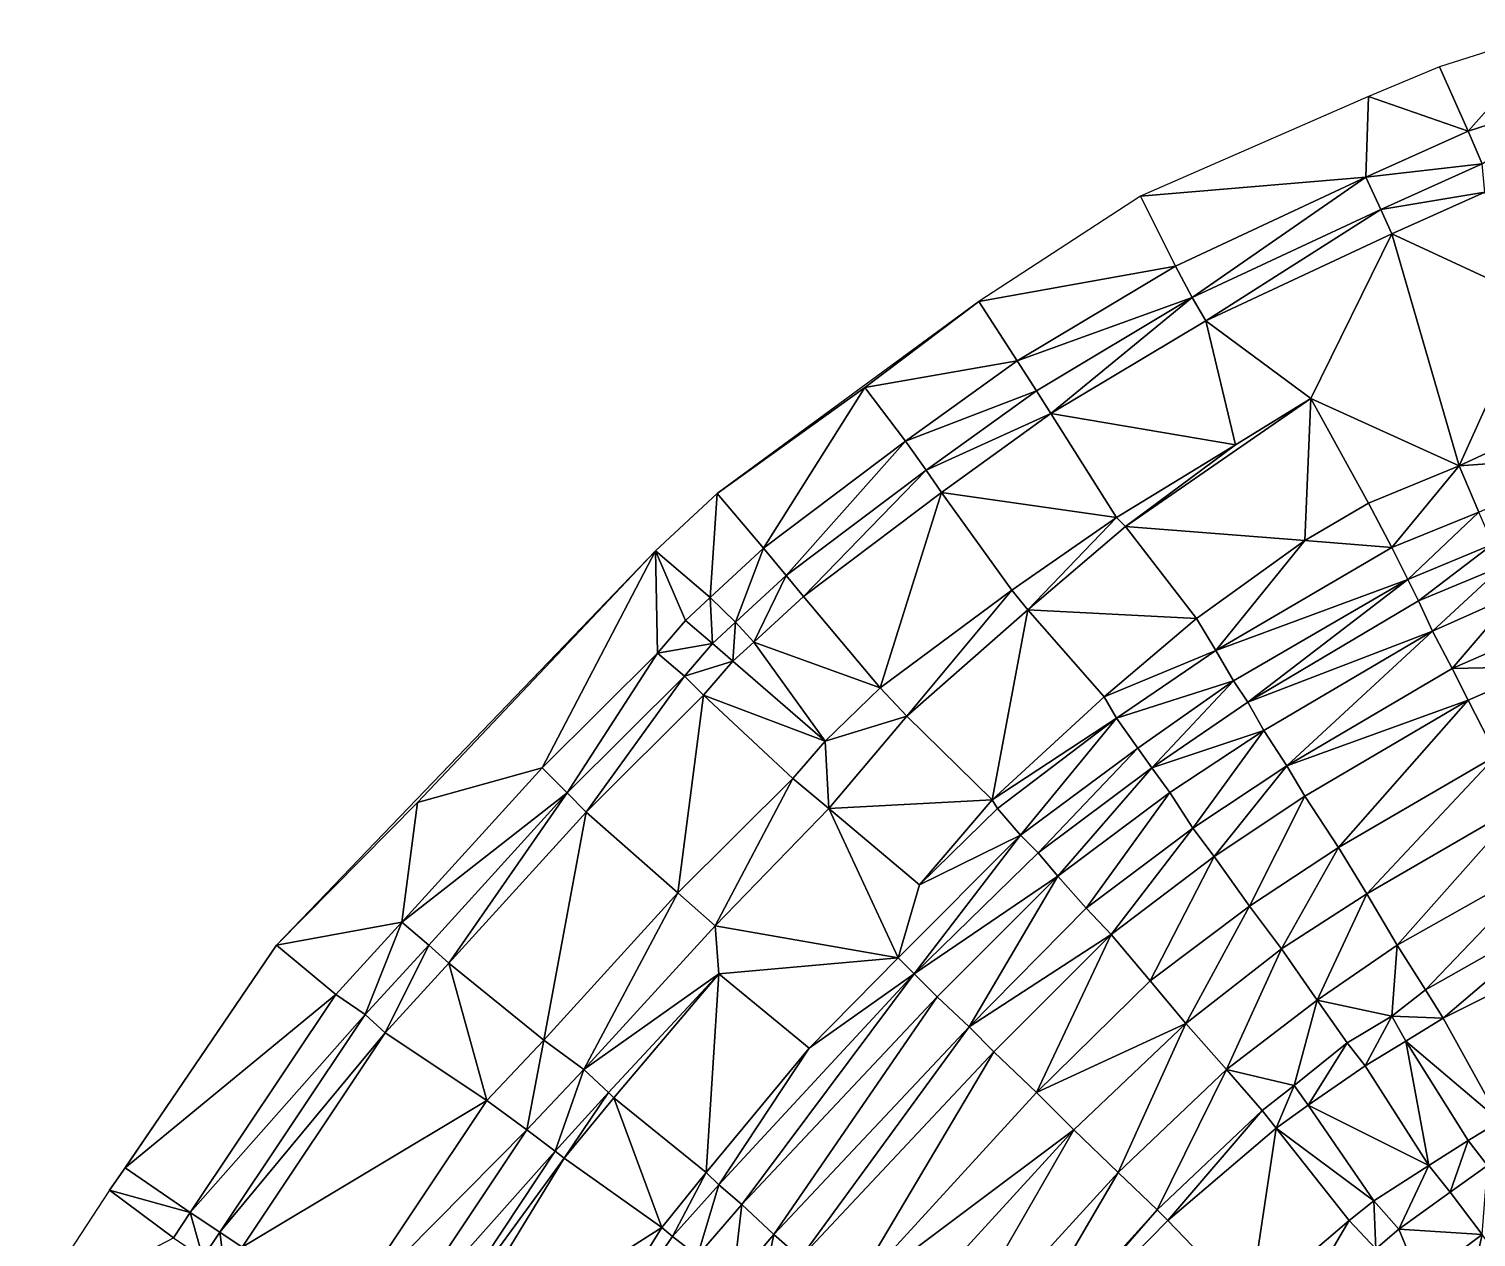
# Model space of a CAD drawing. Header units: millimetres. Extents: x 279405 to 280904, y 534349 to 535918.
# Drawn here: x 279504.3 to 279911.7, y 535535.8 to 535876.1 of the extents above; entities that cross this region are included whole.
import ezdxf

# ---------------------------------------------------------------- set-up
doc = ezdxf.new("R2010")
doc.units = ezdxf.units.MM
doc.layers.add('Карьер_конец_отработки', color=1, linetype='Continuous')

msp = doc.modelspace()

# ---------------------------------------------------------------- linework, layer by layer
at = {"layer": 'Карьер_конец_отработки', "color": 21, "true_color": 0xff914f}
for points in [[(279909.493092, 535847.304447, 88), (279935.120839, 535876.10004, 107.56), (279901.488606, 535865.414859, 107.8), (279909.493092, 535847.304447, 88)], [(279941.501454, 535857.594547, 88), (279935.120839, 535876.10004, 107.56), (279909.493092, 535847.304447, 88), (279941.501454, 535857.594547, 88)], [(279909.493092, 535847.304447, 88), (279901.488606, 535865.414859, 107.8), (279881.423116, 535857.060245, 108.42), (279909.493092, 535847.304447, 88)], [(279913.434468, 535838.113895, 88), (279941.501454, 535857.594547, 88), (279909.493092, 535847.304447, 88), (279913.434468, 535838.113895, 88)], [(279880.723317, 535834.350773, 88), (279881.423116, 535857.060245, 108.42), (279817.272786, 535828.959537, 109.99), (279880.723317, 535834.350773, 88)], [(279909.493092, 535847.304447, 88), (279881.423116, 535857.060245, 108.42), (279880.723317, 535834.350773, 88), (279909.493092, 535847.304447, 88)], [(279913.434468, 535838.113895, 88), (279909.493092, 535847.304447, 88), (279880.723317, 535834.350773, 88), (279913.434468, 535838.113895, 88)], [(279884.923207, 535825.275455, 88), (279913.434468, 535838.113895, 88), (279880.723317, 535834.350773, 88), (279884.923207, 535825.275455, 88)], [(279914.264852, 535830.077884, 77.999998), (279913.434468, 535838.113895, 88), (279884.923207, 535825.275455, 88), (279914.264852, 535830.077884, 77.999998)], [(279827.133077, 535809.304142, 88), (279880.723317, 535834.350773, 88), (279817.272786, 535828.959537, 109.99), (279827.133077, 535809.304142, 88)], [(279831.833699, 535800.477848, 88), (279880.723317, 535834.350773, 88), (279827.133077, 535809.304142, 88), (279831.833699, 535800.477848, 88)], [(279884.923207, 535825.275455, 88), (279880.723317, 535834.350773, 88), (279831.833699, 535800.477848, 88), (279884.923207, 535825.275455, 88)], [(279827.133077, 535809.304142, 88), (279817.272786, 535828.959537, 109.99), (279771.75298, 535799.333317, 107.93), (279827.133077, 535809.304142, 88)], [(279888.04366, 535818.345585, 77.999998), (279914.264852, 535830.077884, 77.999998), (279884.923207, 535825.275455, 88), (279888.04366, 535818.345585, 77.999998)], [(279928.143239, 535799.774845, 77.999998), (279914.264852, 535830.077884, 77.999998), (279888.04366, 535818.345585, 77.999998), (279928.143239, 535799.774845, 77.999998)], [(279835.663106, 535793.913089, 77.999998), (279884.923207, 535825.275455, 88), (279831.833699, 535800.477848, 88), (279835.663106, 535793.913089, 77.999998)], [(279888.04366, 535818.345585, 77.999998), (279884.923207, 535825.275455, 88), (279835.663106, 535793.913089, 77.999998), (279888.04366, 535818.345585, 77.999998)], [(279865.263143, 535772.011783, 77.999998), (279888.04366, 535818.345585, 77.999998), (279835.663106, 535793.913089, 77.999998), (279865.263143, 535772.011783, 77.999998)], [(279906.999989, 535753.000004, 77.999998), (279888.04366, 535818.345585, 77.999998), (279865.263143, 535772.011783, 77.999998), (279906.999989, 535753.000004, 77.999998)], [(279906.999989, 535753.000004, 77.999998), (279928.143239, 535799.774845, 77.999998), (279888.04366, 535818.345585, 77.999998), (279906.999989, 535753.000004, 77.999998)], [(279782.560597, 535782.588199, 88), (279827.133077, 535809.304142, 88), (279771.75298, 535799.333317, 107.93), (279782.560597, 535782.588199, 88)], [(279831.833699, 535800.477848, 88), (279827.133077, 535809.304142, 88), (279782.560597, 535782.588199, 88), (279831.833699, 535800.477848, 88)], [(279787.948232, 535774.163639, 88), (279831.833699, 535800.477848, 88), (279782.560597, 535782.588199, 88), (279787.948232, 535774.163639, 88)], [(279792.042836, 535767.760929, 77.999998), (279831.833699, 535800.477848, 88), (279787.948232, 535774.163639, 88), (279792.042836, 535767.760929, 77.999998)], [(279835.663106, 535793.913089, 77.999998), (279831.833699, 535800.477848, 88), (279792.042836, 535767.760929, 77.999998), (279835.663106, 535793.913089, 77.999998)], [(279739.669484, 535775.070133, 106.96), (279771.75298, 535799.333317, 107.93), (279698.050099, 535745.264591, 108.24), (279739.669484, 535775.070133, 106.96)], [(279782.560597, 535782.588199, 88), (279771.75298, 535799.333317, 107.93), (279739.669484, 535775.070133, 106.96), (279782.560597, 535782.588199, 88)], [(279942.499989, 535769.500004, 77.999998), (279928.143239, 535799.774845, 77.999998), (279906.999989, 535753.000004, 77.999998), (279942.499989, 535769.500004, 77.999998)], [(279843.999989, 535759.000004, 77.999998), (279835.663106, 535793.913089, 77.999998), (279792.042836, 535767.760929, 77.999998), (279843.999989, 535759.000004, 77.999998)], [(279843.999989, 535759.000004, 77.999998), (279865.263143, 535772.011783, 77.999998), (279835.663106, 535793.913089, 77.999998), (279843.999989, 535759.000004, 77.999998)], [(279751.141225, 535759.966617, 88), (279782.560597, 535782.588199, 88), (279739.669484, 535775.070133, 106.96), (279751.141225, 535759.966617, 88)], [(279787.948232, 535774.163639, 88), (279782.560597, 535782.588199, 88), (279751.141225, 535759.966617, 88), (279787.948232, 535774.163639, 88)], [(279711.158711, 535729.843143, 88), (279739.669484, 535775.070133, 106.96), (279698.050099, 535745.264591, 108.24), (279711.158711, 535729.843143, 88)], [(279751.141225, 535759.966617, 88), (279739.669484, 535775.070133, 106.96), (279711.158711, 535729.843143, 88), (279751.141225, 535759.966617, 88)], [(279756.889119, 535751.783634, 88), (279787.948232, 535774.163639, 88), (279751.141225, 535759.966617, 88), (279756.889119, 535751.783634, 88)], [(279792.042836, 535767.760929, 77.999998), (279787.948232, 535774.163639, 88), (279756.889119, 535751.783634, 88), (279792.042836, 535767.760929, 77.999998)], [(279863.499989, 535732.000004, 75.999998), (279865.263143, 535772.011783, 77.999998), (279812.999989, 535736.000004, 72.879999), (279863.499989, 535732.000004, 75.999998)], [(279865.263143, 535772.011783, 77.999998), (279843.999989, 535759.000004, 77.999998), (279812.999989, 535736.000004, 72.879999), (279865.263143, 535772.011783, 77.999998)], [(279881.499989, 535742.500004, 77.999998), (279865.263143, 535772.011783, 77.999998), (279863.499989, 535732.000004, 75.999998), (279881.499989, 535742.500004, 77.999998)], [(279881.499989, 535742.500004, 77.999998), (279906.999989, 535753.000004, 77.999998), (279865.263143, 535772.011783, 77.999998), (279881.499989, 535742.500004, 77.999998)], [(279761.257527, 535745.564518, 77.999998), (279792.042836, 535767.760929, 77.999998), (279756.889119, 535751.783634, 88), (279761.257527, 535745.564518, 77.999998)], [(279810.499989, 535738.500004, 77.999998), (279792.042836, 535767.760929, 77.999998), (279761.257527, 535745.564518, 77.999998), (279810.499989, 535738.500004, 77.999998)], [(279810.499989, 535738.500004, 77.999998), (279843.999989, 535759.000004, 77.999998), (279792.042836, 535767.760929, 77.999998), (279810.499989, 535738.500004, 77.999998)], [(279947.999989, 535756.000004, 63.999998), (279942.499989, 535769.500004, 77.999998), (279906.999989, 535753.000004, 77.999998), (279947.999989, 535756.000004, 63.999998)], [(279717.532704, 535722.137821, 88), (279751.141225, 535759.966617, 88), (279711.158711, 535729.843143, 88), (279717.532704, 535722.137821, 88)], [(279756.889119, 535751.783634, 88), (279751.141225, 535759.966617, 88), (279717.532704, 535722.137821, 88), (279756.889119, 535751.783634, 88)], [(279812.999989, 535736.000004, 72.879999), (279843.999989, 535759.000004, 77.999998), (279810.499989, 535738.500004, 77.999998), (279812.999989, 535736.000004, 72.879999)], [(279912.499989, 535740.000004, 63.999998), (279947.999989, 535756.000004, 63.999998), (279906.999989, 535753.000004, 77.999998), (279912.499989, 535740.000004, 63.999998)], [(279722.376943, 535716.281742, 77.999998), (279756.889119, 535751.783634, 88), (279717.532704, 535722.137821, 88), (279722.376943, 535716.281742, 77.999998)], [(279761.257527, 535745.564518, 77.999998), (279756.889119, 535751.783634, 88), (279722.376943, 535716.281742, 77.999998), (279761.257527, 535745.564518, 77.999998)], [(279887.999989, 535730.000004, 63.999998), (279906.999989, 535753.000004, 77.999998), (279881.499989, 535742.500004, 77.999998), (279887.999989, 535730.000004, 63.999998)], [(279912.499989, 535740.000004, 63.999998), (279906.999989, 535753.000004, 77.999998), (279887.999989, 535730.000004, 63.999998), (279912.499989, 535740.000004, 63.999998)], [(279696.054555, 535715.945438, 88), (279698.050099, 535745.264591, 108.24), (279680.664967, 535729.093326, 108.17), (279696.054555, 535715.945438, 88)], [(279711.158711, 535729.843143, 88), (279698.050099, 535745.264591, 108.24), (279696.054555, 535715.945438, 88), (279711.158711, 535729.843143, 88)], [(279743.999989, 535690.500004, 77.999998), (279761.257527, 535745.564518, 77.999998), (279722.376943, 535716.281742, 77.999998), (279743.999989, 535690.500004, 77.999998)], [(279780.999989, 535718.000004, 77.999998), (279761.257527, 535745.564518, 77.999998), (279743.999989, 535690.500004, 77.999998), (279780.999989, 535718.000004, 77.999998)], [(279780.999989, 535718.000004, 77.999998), (279810.499989, 535738.500004, 77.999998), (279761.257527, 535745.564518, 77.999998), (279780.999989, 535718.000004, 77.999998)], [(279887.999989, 535730.000004, 63.999998), (279881.499989, 535742.500004, 77.999998), (279863.499989, 535732.000004, 75.999998), (279887.999989, 535730.000004, 63.999998)], [(279892.499989, 535721.000004, 63.999998), (279912.499989, 535740.000004, 63.999998), (279887.999989, 535730.000004, 63.999998), (279892.499989, 535721.000004, 63.999998)], [(279916.499989, 535731.000004, 63.999998), (279912.499989, 535740.000004, 63.999998), (279892.499989, 535721.000004, 63.999998), (279916.499989, 535731.000004, 63.999998)], [(279785.499989, 535712.500004, 70.089998), (279810.499989, 535738.500004, 77.999998), (279780.999989, 535718.000004, 77.999998), (279785.499989, 535712.500004, 70.089998)], [(279812.999989, 535736.000004, 72.879999), (279810.499989, 535738.500004, 77.999998), (279785.499989, 535712.500004, 70.089998), (279812.999989, 535736.000004, 72.879999)], [(279832.999989, 535710.000004, 72.879999), (279812.999989, 535736.000004, 72.879999), (279785.499989, 535712.500004, 70.089998), (279832.999989, 535710.000004, 72.879999)], [(279832.999989, 535710.000004, 72.879999), (279863.499989, 535732.000004, 75.999998), (279812.999989, 535736.000004, 72.879999), (279832.999989, 535710.000004, 72.879999)], [(279838.499989, 535701.000004, 63.999998), (279863.499989, 535732.000004, 75.999998), (279832.999989, 535710.000004, 72.879999), (279838.499989, 535701.000004, 63.999998)], [(279887.999989, 535730.000004, 63.999998), (279863.499989, 535732.000004, 75.999998), (279838.499989, 535701.000004, 63.999998), (279887.999989, 535730.000004, 63.999998)], [(279895.499989, 535715.000004, 51.999998), (279916.499989, 535731.000004, 63.999998), (279892.499989, 535721.000004, 63.999998), (279895.499989, 535715.000004, 51.999998)], [(279919.499989, 535725.000004, 51.999998), (279916.499989, 535731.000004, 63.999998), (279895.499989, 535715.000004, 51.999998), (279919.499989, 535725.000004, 51.999998)], [(279613.72173, 535658.250431, 107.42), (279680.664967, 535729.093326, 108.17), (279573.987431, 535617.990482, 109.77), (279613.72173, 535658.250431, 107.42)], [(279648.785283, 535667.99036, 88), (279680.664967, 535729.093326, 108.17), (279613.72173, 535658.250431, 107.42), (279648.785283, 535667.99036, 88)], [(279681.261464, 535700.321109, 88), (279680.664967, 535729.093326, 108.17), (279648.785283, 535667.99036, 88), (279681.261464, 535700.321109, 88)], [(279681.261464, 535700.321109, 88), (279689.167012, 535709.509708, 88), (279680.664967, 535729.093326, 108.17), (279681.261464, 535700.321109, 88)], [(279689.167012, 535709.509708, 88), (279696.054555, 535715.945438, 88), (279680.664967, 535729.093326, 108.17), (279689.167012, 535709.509708, 88)], [(279703.244679, 535708.995426, 88), (279711.158711, 535729.843143, 88), (279696.054555, 535715.945438, 88), (279703.244679, 535708.995426, 88)], [(279717.532704, 535722.137821, 88), (279711.158711, 535729.843143, 88), (279703.244679, 535708.995426, 88), (279717.532704, 535722.137821, 88)], [(279892.499989, 535721.000004, 63.999998), (279887.999989, 535730.000004, 63.999998), (279838.499989, 535701.000004, 63.999998), (279892.499989, 535721.000004, 63.999998)], [(279899.499989, 535706.500004, 51.999998), (279919.499989, 535725.000004, 51.999998), (279895.499989, 535715.000004, 51.999998), (279899.499989, 535706.500004, 51.999998)], [(279922.999989, 535717.000004, 51.999998), (279919.499989, 535725.000004, 51.999998), (279899.499989, 535706.500004, 51.999998), (279922.999989, 535717.000004, 51.999998)], [(279708.389729, 535703.401859, 77.999998), (279717.532704, 535722.137821, 88), (279703.244679, 535708.995426, 88), (279708.389729, 535703.401859, 77.999998)], [(279722.376943, 535716.281742, 77.999998), (279717.532704, 535722.137821, 88), (279708.389729, 535703.401859, 77.999998), (279722.376943, 535716.281742, 77.999998)], [(279843.499989, 535692.500004, 63.999998), (279892.499989, 535721.000004, 63.999998), (279838.499989, 535701.000004, 63.999998), (279843.499989, 535692.500004, 63.999998)], [(279847.499989, 535686.500004, 51.999998), (279892.499989, 535721.000004, 63.999998), (279843.499989, 535692.500004, 63.999998), (279847.499989, 535686.500004, 51.999998)], [(279895.499989, 535715.000004, 51.999998), (279892.499989, 535721.000004, 63.999998), (279847.499989, 535686.500004, 51.999998), (279895.499989, 535715.000004, 51.999998)], [(279696.729146, 535702.970218, 88), (279696.054555, 535715.945438, 88), (279689.167012, 535709.509708, 88), (279696.729146, 535702.970218, 88)], [(279696.729146, 535702.970218, 88), (279703.244679, 535708.995426, 88), (279696.054555, 535715.945438, 88), (279696.729146, 535702.970218, 88)], [(279743.999989, 535690.500004, 77.999998), (279722.376943, 535716.281742, 77.999998), (279708.389729, 535703.401859, 77.999998), (279743.999989, 535690.500004, 77.999998)], [(279751.499989, 535682.500004, 66.589998), (279780.999989, 535718.000004, 77.999998), (279743.999989, 535690.500004, 77.999998), (279751.499989, 535682.500004, 66.589998)], [(279785.499989, 535712.500004, 70.089998), (279780.999989, 535718.000004, 77.999998), (279751.499989, 535682.500004, 66.589998), (279785.499989, 535712.500004, 70.089998)], [(279899.499989, 535706.500004, 51.999998), (279895.499989, 535715.000004, 51.999998), (279847.499989, 535686.500004, 51.999998), (279899.499989, 535706.500004, 51.999998)], [(279904.999989, 535696.000004, 39.999998), (279922.999989, 535717.000004, 51.999998), (279899.499989, 535706.500004, 51.999998), (279904.999989, 535696.000004, 39.999998)], [(279927.999989, 535706.000004, 39.999998), (279922.999989, 535717.000004, 51.999998), (279904.999989, 535696.000004, 39.999998), (279927.999989, 535706.000004, 39.999998)], [(279775.499989, 535659.000004, 66.589998), (279785.499989, 535712.500004, 70.089998), (279751.499989, 535682.500004, 66.589998), (279775.499989, 535659.000004, 66.589998)], [(279806.999989, 535688.000004, 70.089998), (279785.499989, 535712.500004, 70.089998), (279775.499989, 535659.000004, 66.589998), (279806.999989, 535688.000004, 70.089998)], [(279806.999989, 535688.000004, 70.089998), (279832.999989, 535710.000004, 72.879999), (279785.499989, 535712.500004, 70.089998), (279806.999989, 535688.000004, 70.089998)], [(279696.729146, 535702.970218, 88), (279689.167012, 535709.509708, 88), (279681.261464, 535700.321109, 88), (279696.729146, 535702.970218, 88)], [(279702.479512, 535698.00098, 77.999998), (279703.244679, 535708.995426, 88), (279696.729146, 535702.970218, 88), (279702.479512, 535698.00098, 77.999998)], [(279708.389729, 535703.401859, 77.999998), (279703.244679, 535708.995426, 88), (279702.479512, 535698.00098, 77.999998), (279708.389729, 535703.401859, 77.999998)], [(279838.499989, 535701.000004, 63.999998), (279832.999989, 535710.000004, 72.879999), (279806.999989, 535688.000004, 70.089998), (279838.499989, 535701.000004, 63.999998)], [(279688.843282, 535693.800663, 88), (279696.729146, 535702.970218, 88), (279681.261464, 535700.321109, 88), (279688.843282, 535693.800663, 88)], [(279702.479512, 535698.00098, 77.999998), (279696.729146, 535702.970218, 88), (279688.843282, 535693.800663, 88), (279702.479512, 535698.00098, 77.999998)], [(279728.499989, 535675.500004, 77.999998), (279708.389729, 535703.401859, 77.999998), (279702.479512, 535698.00098, 77.999998), (279728.499989, 535675.500004, 77.999998)], [(279728.499989, 535675.500004, 77.999998), (279743.999989, 535690.500004, 77.999998), (279708.389729, 535703.401859, 77.999998), (279728.499989, 535675.500004, 77.999998)], [(279851.999989, 535678.500004, 51.999998), (279899.499989, 535706.500004, 51.999998), (279847.499989, 535686.500004, 51.999998), (279851.999989, 535678.500004, 51.999998)], [(279858.499989, 535668.500004, 39.999998), (279899.499989, 535706.500004, 51.999998), (279851.999989, 535678.500004, 51.999998), (279858.499989, 535668.500004, 39.999998)], [(279904.999989, 535696.000004, 39.999998), (279899.499989, 535706.500004, 51.999998), (279858.499989, 535668.500004, 39.999998), (279904.999989, 535696.000004, 39.999998)], [(279931.499989, 535696.500004, 39.999998), (279927.999989, 535706.000004, 39.999998), (279904.999989, 535696.000004, 39.999998), (279931.499989, 535696.500004, 39.999998)], [(279655.845006, 535660.908024, 88), (279681.261464, 535700.321109, 88), (279648.785283, 535667.99036, 88), (279655.845006, 535660.908024, 88)], [(279688.843282, 535693.800663, 88), (279681.261464, 535700.321109, 88), (279655.845006, 535660.908024, 88), (279688.843282, 535693.800663, 88)], [(279810.499989, 535682.000004, 63.999998), (279838.499989, 535701.000004, 63.999998), (279806.999989, 535688.000004, 70.089998), (279810.499989, 535682.000004, 63.999998)], [(279843.499989, 535692.500004, 63.999998), (279838.499989, 535701.000004, 63.999998), (279810.499989, 535682.000004, 63.999998), (279843.499989, 535692.500004, 63.999998)], [(279694.212026, 535688.421451, 77.999998), (279702.479512, 535698.00098, 77.999998), (279688.843282, 535693.800663, 88), (279694.212026, 535688.421451, 77.999998)], [(279728.499989, 535675.500004, 77.999998), (279702.479512, 535698.00098, 77.999998), (279694.212026, 535688.421451, 77.999998), (279728.499989, 535675.500004, 77.999998)], [(279909.499989, 535687.000004, 39.999998), (279904.999989, 535696.000004, 39.999998), (279858.499989, 535668.500004, 39.999998), (279909.499989, 535687.000004, 39.999998)], [(279909.499989, 535687.000004, 39.999998), (279931.499989, 535696.500004, 39.999998), (279904.999989, 535696.000004, 39.999998), (279909.499989, 535687.000004, 39.999998)], [(279917.499989, 535671.500004, 9.999998), (279931.499989, 535696.500004, 39.999998), (279909.499989, 535687.000004, 39.999998), (279917.499989, 535671.500004, 9.999998)], [(279661.210408, 535655.525394, 77.999998), (279688.843282, 535693.800663, 88), (279655.845006, 535660.908024, 88), (279661.210408, 535655.525394, 77.999998)], [(279694.212026, 535688.421451, 77.999998), (279688.843282, 535693.800663, 88), (279661.210408, 535655.525394, 77.999998), (279694.212026, 535688.421451, 77.999998)], [(279751.499989, 535682.500004, 66.589998), (279743.999989, 535690.500004, 77.999998), (279728.499989, 535675.500004, 77.999998), (279751.499989, 535682.500004, 66.589998)], [(279816.499989, 535673.500004, 63.999998), (279843.499989, 535692.500004, 63.999998), (279810.499989, 535682.000004, 63.999998), (279816.499989, 535673.500004, 63.999998)], [(279820.499989, 535668.000004, 51.999998), (279843.499989, 535692.500004, 63.999998), (279816.499989, 535673.500004, 63.999998), (279820.499989, 535668.000004, 51.999998)], [(279847.499989, 535686.500004, 51.999998), (279843.499989, 535692.500004, 63.999998), (279820.499989, 535668.000004, 51.999998), (279847.499989, 535686.500004, 51.999998)], [(279686.999959, 535632.760074, 77.999998), (279694.212026, 535688.421451, 77.999998), (279661.210408, 535655.525394, 77.999998), (279686.999959, 535632.760074, 77.999998)], [(279719.420033, 535664.998783, 77.999998), (279694.212026, 535688.421451, 77.999998), (279686.999959, 535632.760074, 77.999998), (279719.420033, 535664.998783, 77.999998)], [(279719.420033, 535664.998783, 77.999998), (279728.499989, 535675.500004, 77.999998), (279694.212026, 535688.421451, 77.999998), (279719.420033, 535664.998783, 77.999998)], [(279810.499989, 535682.000004, 63.999998), (279806.999989, 535688.000004, 70.089998), (279775.499989, 535659.000004, 66.589998), (279810.499989, 535682.000004, 63.999998)], [(279851.999989, 535678.500004, 51.999998), (279847.499989, 535686.500004, 51.999998), (279820.499989, 535668.000004, 51.999998), (279851.999989, 535678.500004, 51.999998)], [(279863.499989, 535660.000004, 39.999998), (279909.499989, 535687.000004, 39.999998), (279858.499989, 535668.500004, 39.999998), (279863.499989, 535660.000004, 39.999998)], [(279872.999989, 535645.500004, 9.999998), (279909.499989, 535687.000004, 39.999998), (279863.499989, 535660.000004, 39.999998), (279872.999989, 535645.500004, 9.999998)], [(279917.499989, 535671.500004, 9.999998), (279909.499989, 535687.000004, 39.999998), (279872.999989, 535645.500004, 9.999998), (279917.499989, 535671.500004, 9.999998)], [(279729.499989, 535656.500004, 63.999998), (279751.499989, 535682.500004, 66.589998), (279728.499989, 535675.500004, 77.999998), (279729.499989, 535656.500004, 63.999998)], [(279775.499989, 535659.000004, 66.589998), (279751.499989, 535682.500004, 66.589998), (279729.499989, 535656.500004, 63.999998), (279775.499989, 535659.000004, 66.589998)], [(279776.999989, 535656.500004, 63.999998), (279810.499989, 535682.000004, 63.999998), (279775.499989, 535659.000004, 66.589998), (279776.999989, 535656.500004, 63.999998)], [(279783.499989, 535649.000004, 63.999998), (279810.499989, 535682.000004, 63.999998), (279776.999989, 535656.500004, 63.999998), (279783.499989, 535649.000004, 63.999998)], [(279816.499989, 535673.500004, 63.999998), (279810.499989, 535682.000004, 63.999998), (279783.499989, 535649.000004, 63.999998), (279816.499989, 535673.500004, 63.999998)], [(279825.499989, 535661.000004, 51.999998), (279851.999989, 535678.500004, 51.999998), (279820.499989, 535668.000004, 51.999998), (279825.499989, 535661.000004, 51.999998)], [(279831.999989, 535651.000004, 39.999998), (279851.999989, 535678.500004, 51.999998), (279825.499989, 535661.000004, 51.999998), (279831.999989, 535651.000004, 39.999998)], [(279858.499989, 535668.500004, 39.999998), (279851.999989, 535678.500004, 51.999998), (279831.999989, 535651.000004, 39.999998), (279858.499989, 535668.500004, 39.999998)], [(279729.499989, 535656.500004, 63.999998), (279728.499989, 535675.500004, 77.999998), (279719.420033, 535664.998783, 77.999998), (279729.499989, 535656.500004, 63.999998)], [(279788.499989, 535644.000004, 51.999998), (279816.499989, 535673.500004, 63.999998), (279783.499989, 535649.000004, 63.999998), (279788.499989, 535644.000004, 51.999998)], [(279820.499989, 535668.000004, 51.999998), (279816.499989, 535673.500004, 63.999998), (279788.499989, 535644.000004, 51.999998), (279820.499989, 535668.000004, 51.999998)], [(279880.999989, 535632.500004, 9.999998), (279917.499989, 535671.500004, 9.999998), (279872.999989, 535645.500004, 9.999998), (279880.999989, 535632.500004, 9.999998)], [(279924.999989, 535658.000004, 9.999998), (279917.499989, 535671.500004, 9.999998), (279880.999989, 535632.500004, 9.999998), (279924.999989, 535658.000004, 9.999998)], [(279655.845006, 535660.908024, 88), (279648.785283, 535667.99036, 88), (279609.235478, 535624.522007, 88), (279655.845006, 535660.908024, 88)], [(279648.785283, 535667.99036, 88), (279613.72173, 535658.250431, 107.42), (279609.235478, 535624.522007, 88), (279648.785283, 535667.99036, 88)], [(279793.999989, 535637.500004, 51.999998), (279820.499989, 535668.000004, 51.999998), (279788.499989, 535644.000004, 51.999998), (279793.999989, 535637.500004, 51.999998)], [(279825.499989, 535661.000004, 51.999998), (279820.499989, 535668.000004, 51.999998), (279793.999989, 535637.500004, 51.999998), (279825.499989, 535661.000004, 51.999998)], [(279837.999989, 535643.000004, 39.999998), (279858.499989, 535668.500004, 39.999998), (279831.999989, 535651.000004, 39.999998), (279837.999989, 535643.000004, 39.999998)], [(279863.499989, 535660.000004, 39.999998), (279858.499989, 535668.500004, 39.999998), (279837.999989, 535643.000004, 39.999998), (279863.499989, 535660.000004, 39.999998)], [(279697.499989, 535623.500004, 63.999998), (279719.420033, 535664.998783, 77.999998), (279686.999959, 535632.760074, 77.999998), (279697.499989, 535623.500004, 63.999998)], [(279729.499989, 535656.500004, 63.999998), (279719.420033, 535664.998783, 77.999998), (279697.499989, 535623.500004, 63.999998), (279729.499989, 535656.500004, 63.999998)], [(279609.235478, 535624.522007, 88), (279613.72173, 535658.250431, 107.42), (279573.987431, 535617.990482, 109.77), (279609.235478, 535624.522007, 88)], [(279616.856923, 535618.047947, 88), (279655.845006, 535660.908024, 88), (279609.235478, 535624.522007, 88), (279616.856923, 535618.047947, 88)], [(279622.47968, 535612.934757, 77.999998), (279655.845006, 535660.908024, 88), (279616.856923, 535618.047947, 88), (279622.47968, 535612.934757, 77.999998)], [(279661.210408, 535655.525394, 77.999998), (279655.845006, 535660.908024, 88), (279622.47968, 535612.934757, 77.999998), (279661.210408, 535655.525394, 77.999998)], [(279754.999989, 535635.000004, 63.999998), (279775.499989, 535659.000004, 66.589998), (279729.499989, 535656.500004, 63.999998), (279754.999989, 535635.000004, 63.999998)], [(279776.999989, 535656.500004, 63.999998), (279775.499989, 535659.000004, 66.589998), (279754.999989, 535635.000004, 63.999998), (279776.999989, 535656.500004, 63.999998)], [(279801.999989, 535628.500004, 39.999998), (279825.499989, 535661.000004, 51.999998), (279793.999989, 535637.500004, 51.999998), (279801.999989, 535628.500004, 39.999998)], [(279831.999989, 535651.000004, 39.999998), (279825.499989, 535661.000004, 51.999998), (279801.999989, 535628.500004, 39.999998), (279831.999989, 535651.000004, 39.999998)], [(279847.999989, 535629.000004, 9.999998), (279863.499989, 535660.000004, 39.999998), (279837.999989, 535643.000004, 39.999998), (279847.999989, 535629.000004, 9.999998)], [(279872.999989, 535645.500004, 9.999998), (279863.499989, 535660.000004, 39.999998), (279847.999989, 535629.000004, 9.999998), (279872.999989, 535645.500004, 9.999998)], [(279889.499989, 535618.000004, -20.000002), (279924.999989, 535658.000004, 9.999998), (279880.999989, 535632.500004, 9.999998), (279889.499989, 535618.000004, -20.000002)], [(279932.999989, 535642.500004, -20.000002), (279924.999989, 535658.000004, 9.999998), (279889.499989, 535618.000004, -20.000002), (279932.999989, 535642.500004, -20.000002)], [(279649.235646, 535591.313511, 77.999998), (279661.210408, 535655.525394, 77.999998), (279622.47968, 535612.934757, 77.999998), (279649.235646, 535591.313511, 77.999998)], [(279686.999959, 535632.760074, 77.999998), (279661.210408, 535655.525394, 77.999998), (279649.235646, 535591.313511, 77.999998), (279686.999959, 535632.760074, 77.999998)], [(279748.999989, 535614.500004, 63.999998), (279729.499989, 535656.500004, 63.999998), (279697.499989, 535623.500004, 63.999998), (279748.999989, 535614.500004, 63.999998)], [(279748.999989, 535614.500004, 63.999998), (279754.999989, 535635.000004, 63.999998), (279729.499989, 535656.500004, 63.999998), (279748.999989, 535614.500004, 63.999998)], [(279783.499989, 535649.000004, 63.999998), (279776.999989, 535656.500004, 63.999998), (279754.999989, 535635.000004, 63.999998), (279783.499989, 535649.000004, 63.999998)], [(279808.999989, 535621.000004, 39.999998), (279831.999989, 535651.000004, 39.999998), (279801.999989, 535628.500004, 39.999998), (279808.999989, 535621.000004, 39.999998)], [(279837.999989, 535643.000004, 39.999998), (279831.999989, 535651.000004, 39.999998), (279808.999989, 535621.000004, 39.999998), (279837.999989, 535643.000004, 39.999998)], [(279753.499989, 535610.000004, 51.999998), (279783.499989, 535649.000004, 63.999998), (279748.999989, 535614.500004, 63.999998), (279753.499989, 535610.000004, 51.999998)], [(279783.499989, 535649.000004, 63.999998), (279754.999989, 535635.000004, 63.999998), (279748.999989, 535614.500004, 63.999998), (279783.499989, 535649.000004, 63.999998)], [(279788.499989, 535644.000004, 51.999998), (279783.499989, 535649.000004, 63.999998), (279753.499989, 535610.000004, 51.999998), (279788.499989, 535644.000004, 51.999998)], [(279856.999989, 535617.000004, 9.999998), (279872.999989, 535645.500004, 9.999998), (279847.999989, 535629.000004, 9.999998), (279856.999989, 535617.000004, 9.999998)], [(279880.999989, 535632.500004, 9.999998), (279872.999989, 535645.500004, 9.999998), (279856.999989, 535617.000004, 9.999998), (279880.999989, 535632.500004, 9.999998)], [(279793.999989, 535637.500004, 51.999998), (279788.499989, 535644.000004, 51.999998), (279753.499989, 535610.000004, 51.999998), (279793.999989, 535637.500004, 51.999998)], [(279819.999989, 535608.000004, 9.999998), (279837.999989, 535643.000004, 39.999998), (279808.999989, 535621.000004, 39.999998), (279819.999989, 535608.000004, 9.999998)], [(279847.999989, 535629.000004, 9.999998), (279837.999989, 535643.000004, 39.999998), (279819.999989, 535608.000004, 9.999998), (279847.999989, 535629.000004, 9.999998)], [(279897.499989, 535605.500004, -20.000002), (279932.999989, 535642.500004, -20.000002), (279889.499989, 535618.000004, -20.000002), (279897.499989, 535605.500004, -20.000002)], [(279939.999989, 535629.500004, -20.000002), (279932.999989, 535642.500004, -20.000002), (279897.499989, 535605.500004, -20.000002), (279939.999989, 535629.500004, -20.000002)], [(279759.999989, 535603.500004, 51.999998), (279793.999989, 535637.500004, 51.999998), (279753.499989, 535610.000004, 51.999998), (279759.999989, 535603.500004, 51.999998)], [(279768.999989, 535595.000004, 39.999998), (279793.999989, 535637.500004, 51.999998), (279759.999989, 535603.500004, 51.999998), (279768.999989, 535595.000004, 39.999998)], [(279801.999989, 535628.500004, 39.999998), (279793.999989, 535637.500004, 51.999998), (279768.999989, 535595.000004, 39.999998), (279801.999989, 535628.500004, 39.999998)], [(279660.500005, 535583.000004, 63.999998), (279686.999959, 535632.760074, 77.999998), (279649.235646, 535591.313511, 77.999998), (279660.500005, 535583.000004, 63.999998)], [(279697.499989, 535623.500004, 63.999998), (279686.999959, 535632.760074, 77.999998), (279660.500005, 535583.000004, 63.999998), (279697.499989, 535623.500004, 63.999998)], [(279866.999989, 535602.500004, -20.000002), (279880.999989, 535632.500004, 9.999998), (279856.999989, 535617.000004, 9.999998), (279866.999989, 535602.500004, -20.000002)], [(279889.499989, 535618.000004, -20.000002), (279880.999989, 535632.500004, 9.999998), (279866.999989, 535602.500004, -20.000002), (279889.499989, 535618.000004, -20.000002)], [(279902.499989, 535597.500004, -35.199999), (279939.999989, 535629.500004, -20.000002), (279897.499989, 535605.500004, -20.000002), (279902.499989, 535597.500004, -35.199999)], [(279945.499989, 535619.000004, -39.039995), (279939.999989, 535629.500004, -20.000002), (279902.499989, 535597.500004, -35.199999), (279945.499989, 535619.000004, -39.039995)], [(279808.999989, 535621.000004, 39.999998), (279801.999989, 535628.500004, 39.999998), (279768.999989, 535595.000004, 39.999998), (279808.999989, 535621.000004, 39.999998)], [(279829.999989, 535596.000004, 9.999998), (279847.999989, 535629.000004, 9.999998), (279819.999989, 535608.000004, 9.999998), (279829.999989, 535596.000004, 9.999998)], [(279856.999989, 535617.000004, 9.999998), (279847.999989, 535629.000004, 9.999998), (279829.999989, 535596.000004, 9.999998), (279856.999989, 535617.000004, 9.999998)], [(279590.739339, 535604.155918, 88), (279609.235478, 535624.522007, 88), (279573.987431, 535617.990482, 109.77), (279590.739339, 535604.155918, 88)], [(279598.973042, 535598.4809, 88), (279609.235478, 535624.522007, 88), (279590.739339, 535604.155918, 88), (279598.973042, 535598.4809, 88)], [(279616.856923, 535618.047947, 88), (279609.235478, 535624.522007, 88), (279598.973042, 535598.4809, 88), (279616.856923, 535618.047947, 88)], [(279698.499989, 535610.000004, 63.999998), (279697.499989, 535623.500004, 63.999998), (279660.500005, 535583.000004, 63.999998), (279698.499989, 535610.000004, 63.999998)], [(279698.499989, 535610.000004, 63.999998), (279748.999989, 535614.500004, 63.999998), (279697.499989, 535623.500004, 63.999998), (279698.499989, 535610.000004, 63.999998)], [(279775.999989, 535588.000004, 39.999998), (279808.999989, 535621.000004, 39.999998), (279768.999989, 535595.000004, 39.999998), (279775.999989, 535588.000004, 39.999998)], [(279787.999989, 535576.500004, 9.999998), (279808.999989, 535621.000004, 39.999998), (279775.999989, 535588.000004, 39.999998), (279787.999989, 535576.500004, 9.999998)], [(279819.999989, 535608.000004, 9.999998), (279808.999989, 535621.000004, 39.999998), (279787.999989, 535576.500004, 9.999998), (279819.999989, 535608.000004, 9.999998)], [(279531.337079, 535555.311588, 110.28), (279573.987431, 535617.990482, 109.77), (279527.017178, 535548.996402, 110.34), (279531.337079, 535555.311588, 110.28)], [(279590.739339, 535604.155918, 88), (279573.987431, 535617.990482, 109.77), (279531.337079, 535555.311588, 110.28), (279590.739339, 535604.155918, 88)], [(279604.582921, 535593.35358, 77.999998), (279616.856923, 535618.047947, 88), (279598.973042, 535598.4809, 88), (279604.582921, 535593.35358, 77.999998)], [(279622.47968, 535612.934757, 77.999998), (279616.856923, 535618.047947, 88), (279604.582921, 535593.35358, 77.999998), (279622.47968, 535612.934757, 77.999998)], [(279841.499989, 535583.000004, -20.000002), (279856.999989, 535617.000004, 9.999998), (279829.999989, 535596.000004, 9.999998), (279841.499989, 535583.000004, -20.000002)], [(279866.999989, 535602.500004, -20.000002), (279856.999989, 535617.000004, 9.999998), (279841.499989, 535583.000004, -20.000002), (279866.999989, 535602.500004, -20.000002)], [(279887.999989, 535598.000004, -20.000002), (279889.499989, 535618.000004, -20.000002), (279866.999989, 535602.500004, -20.000002), (279887.999989, 535598.000004, -20.000002)], [(279897.499989, 535605.500004, -20.000002), (279889.499989, 535618.000004, -20.000002), (279887.999989, 535598.000004, -20.000002), (279897.499989, 535605.500004, -20.000002)], [(279918.499989, 535568.500004, -35.199999), (279945.499989, 535619.000004, -39.039995), (279902.499989, 535597.500004, -35.199999), (279918.499989, 535568.500004, -35.199999)], [(279633.209432, 535574.277866, 77.999998), (279622.47968, 535612.934757, 77.999998), (279604.582921, 535593.35358, 77.999998), (279633.209432, 535574.277866, 77.999998)], [(279633.209432, 535574.277866, 77.999998), (279649.235646, 535591.313511, 77.999998), (279622.47968, 535612.934757, 77.999998), (279633.209432, 535574.277866, 77.999998)], [(279723.999989, 535589.000004, 63.999998), (279748.999989, 535614.500004, 63.999998), (279698.499989, 535610.000004, 63.999998), (279723.999989, 535589.000004, 63.999998)], [(279753.499989, 535610.000004, 51.999998), (279748.999989, 535614.500004, 63.999998), (279723.999989, 535589.000004, 63.999998), (279753.499989, 535610.000004, 51.999998)], [(279667.499989, 535576.500004, 63.999998), (279698.499989, 535610.000004, 63.999998), (279660.500005, 535583.000004, 63.999998), (279667.499989, 535576.500004, 63.999998)], [(279668.999989, 535575.000004, 60.31), (279698.499989, 535610.000004, 63.999998), (279667.499989, 535576.500004, 63.999998), (279668.999989, 535575.000004, 60.31)], [(279694.999989, 535554.000004, 60.31), (279698.499989, 535610.000004, 63.999998), (279668.999989, 535575.000004, 60.31), (279694.999989, 535554.000004, 60.31)], [(279723.999989, 535589.000004, 63.999998), (279698.499989, 535610.000004, 63.999998), (279694.999989, 535554.000004, 60.31), (279723.999989, 535589.000004, 63.999998)], [(279704.999989, 535545.000004, 51.999998), (279753.499989, 535610.000004, 51.999998), (279698.499989, 535550.500004, 51.999998), (279704.999989, 535545.000004, 51.999998)], [(279753.499989, 535610.000004, 51.999998), (279723.999989, 535589.000004, 63.999998), (279698.499989, 535550.500004, 51.999998), (279753.499989, 535610.000004, 51.999998)], [(279759.999989, 535603.500004, 51.999998), (279753.499989, 535610.000004, 51.999998), (279704.999989, 535545.000004, 51.999998), (279759.999989, 535603.500004, 51.999998)], [(279829.999989, 535596.000004, 9.999998), (279819.999989, 535608.000004, 9.999998), (279787.999989, 535576.500004, 9.999998), (279829.999989, 535596.000004, 9.999998)], [(279902.499989, 535597.500004, -35.199999), (279897.499989, 535605.500004, -20.000002), (279887.999989, 535598.000004, -20.000002), (279902.499989, 535597.500004, -35.199999)], [(279549.72907, 535542.773594, 88), (279590.739339, 535604.155918, 88), (279531.337079, 535555.311588, 110.28), (279549.72907, 535542.773594, 88)], [(279598.973042, 535598.4809, 88), (279590.739339, 535604.155918, 88), (279549.72907, 535542.773594, 88), (279598.973042, 535598.4809, 88)], [(279713.999989, 535536.500004, 39.999998), (279759.999989, 535603.500004, 51.999998), (279704.999989, 535545.000004, 51.999998), (279713.999989, 535536.500004, 39.999998)], [(279768.999989, 535595.000004, 39.999998), (279759.999989, 535603.500004, 51.999998), (279713.999989, 535536.500004, 39.999998), (279768.999989, 535595.000004, 39.999998)], [(279860.499989, 535578.500004, -20.000002), (279866.999989, 535602.500004, -20.000002), (279841.499989, 535583.000004, -20.000002), (279860.499989, 535578.500004, -20.000002)], [(279875.499989, 535590.500004, -20.000002), (279866.999989, 535602.500004, -20.000002), (279860.499989, 535578.500004, -20.000002), (279875.499989, 535590.500004, -20.000002)], [(279875.499989, 535590.500004, -20.000002), (279887.999989, 535598.000004, -20.000002), (279866.999989, 535602.500004, -20.000002), (279875.499989, 535590.500004, -20.000002)], [(279558.044103, 535537.218387, 88), (279598.973042, 535598.4809, 88), (279549.72907, 535542.773594, 88), (279558.044103, 535537.218387, 88)], [(279604.582921, 535593.35358, 77.999998), (279598.973042, 535598.4809, 88), (279558.044103, 535537.218387, 88), (279604.582921, 535593.35358, 77.999998)], [(279880.499989, 535584.000004, -33.309999), (279887.999989, 535598.000004, -20.000002), (279875.499989, 535590.500004, -20.000002), (279880.499989, 535584.000004, -33.309999)], [(279891.999989, 535591.000004, -34.399996), (279887.999989, 535598.000004, -20.000002), (279880.499989, 535584.000004, -33.309999), (279891.999989, 535591.000004, -34.399996)], [(279891.999989, 535591.000004, -34.399996), (279902.499989, 535597.500004, -35.199999), (279887.999989, 535598.000004, -20.000002), (279891.999989, 535591.000004, -34.399996)], [(279918.499989, 535568.500004, -35.199999), (279902.499989, 535597.500004, -35.199999), (279891.999989, 535591.000004, -34.399996), (279918.499989, 535568.500004, -35.199999)], [(279564.368596, 535533.004032, 77.999998), (279604.582921, 535593.35358, 77.999998), (279558.044103, 535537.218387, 88), (279564.368596, 535533.004032, 77.999998)], [(279633.209432, 535574.277866, 77.999998), (279604.582921, 535593.35358, 77.999998), (279564.368596, 535533.004032, 77.999998), (279633.209432, 535574.277866, 77.999998)], [(279721.499989, 535530.000004, 39.999998), (279768.999989, 535595.000004, 39.999998), (279713.999989, 535536.500004, 39.999998), (279721.499989, 535530.000004, 39.999998)], [(279775.999989, 535588.000004, 39.999998), (279768.999989, 535595.000004, 39.999998), (279721.499989, 535530.000004, 39.999998), (279775.999989, 535588.000004, 39.999998)], [(279798.499989, 535566.000004, 9.999998), (279829.999989, 535596.000004, 9.999998), (279787.999989, 535576.500004, 9.999998), (279798.499989, 535566.000004, 9.999998)], [(279810.999989, 535554.000004, -20.000002), (279829.999989, 535596.000004, 9.999998), (279798.499989, 535566.000004, 9.999998), (279810.999989, 535554.000004, -20.000002)], [(279841.499989, 535583.000004, -20.000002), (279829.999989, 535596.000004, 9.999998), (279810.999989, 535554.000004, -20.000002), (279841.499989, 535583.000004, -20.000002)], [(279644.500005, 535566.000004, 63.999998), (279649.235646, 535591.313511, 77.999998), (279633.209432, 535574.277866, 77.999998), (279644.500005, 535566.000004, 63.999998)], [(279660.500005, 535583.000004, 63.999998), (279649.235646, 535591.313511, 77.999998), (279644.500005, 535566.000004, 63.999998), (279660.500005, 535583.000004, 63.999998)], [(279698.499989, 535550.500004, 51.999998), (279723.999989, 535589.000004, 63.999998), (279694.999989, 535554.000004, 60.31), (279698.499989, 535550.500004, 51.999998)], [(279864.499989, 535573.000004, -31.800005), (279875.499989, 535590.500004, -20.000002), (279860.499989, 535578.500004, -20.000002), (279864.499989, 535573.000004, -31.800005)], [(279880.499989, 535584.000004, -33.309999), (279875.499989, 535590.500004, -20.000002), (279864.499989, 535573.000004, -31.800005), (279880.499989, 535584.000004, -33.309999)], [(279898.499989, 535556.000004, -33.309999), (279891.999989, 535591.000004, -34.399996), (279880.499989, 535584.000004, -33.309999), (279898.499989, 535556.000004, -33.309999)], [(279898.499989, 535556.000004, -33.309999), (279909.499989, 535563.000004, -34.399996), (279891.999989, 535591.000004, -34.399996), (279898.499989, 535556.000004, -33.309999)], [(279909.499989, 535563.000004, -34.399996), (279918.499989, 535568.500004, -35.199999), (279891.999989, 535591.000004, -34.399996), (279909.499989, 535563.000004, -34.399996)], [(279734.499989, 535518.000004, 9.999998), (279775.999989, 535588.000004, 39.999998), (279721.499989, 535530.000004, 39.999998), (279734.499989, 535518.000004, 9.999998)], [(279787.999989, 535576.500004, 9.999998), (279775.999989, 535588.000004, 39.999998), (279734.499989, 535518.000004, 9.999998), (279787.999989, 535576.500004, 9.999998)], [(279652.500005, 535560.000004, 63.999998), (279660.500005, 535583.000004, 63.999998), (279644.500005, 535566.000004, 63.999998), (279652.500005, 535560.000004, 63.999998)], [(279667.499989, 535576.500004, 63.999998), (279660.500005, 535583.000004, 63.999998), (279652.500005, 535560.000004, 63.999998), (279667.499989, 535576.500004, 63.999998)], [(279821.999989, 535543.500004, -20.000002), (279841.499989, 535583.000004, -20.000002), (279810.999989, 535554.000004, -20.000002), (279821.999989, 535543.500004, -20.000002)], [(279851.499989, 535571.500004, -20.000002), (279841.499989, 535583.000004, -20.000002), (279821.999989, 535543.500004, -20.000002), (279851.499989, 535571.500004, -20.000002)], [(279851.499989, 535571.500004, -20.000002), (279860.499989, 535578.500004, -20.000002), (279841.499989, 535583.000004, -20.000002), (279851.499989, 535571.500004, -20.000002)], [(279898.499989, 535556.000004, -33.309999), (279880.499989, 535584.000004, -33.309999), (279864.499989, 535573.000004, -31.800005), (279898.499989, 535556.000004, -33.309999)], [(279655.000005, 535558.000004, 58.710001), (279667.499989, 535576.500004, 63.999998), (279652.500005, 535560.000004, 63.999998), (279655.000005, 535558.000004, 58.710001)], [(279668.999989, 535575.000004, 60.31), (279667.499989, 535576.500004, 63.999998), (279655.000005, 535558.000004, 58.710001), (279668.999989, 535575.000004, 60.31)], [(279798.499989, 535566.000004, 9.999998), (279787.999989, 535576.500004, 9.999998), (279734.499989, 535518.000004, 9.999998), (279798.499989, 535566.000004, 9.999998)], [(279855.499989, 535566.500004, -31.099993), (279860.499989, 535578.500004, -20.000002), (279851.499989, 535571.500004, -20.000002), (279855.499989, 535566.500004, -31.099993)], [(279864.499989, 535573.000004, -31.800005), (279860.499989, 535578.500004, -20.000002), (279855.499989, 535566.500004, -31.099993), (279864.499989, 535573.000004, -31.800005)], [(279592.899938, 535513.786289, 77.999998), (279633.209432, 535574.277866, 77.999998), (279564.368596, 535533.004032, 77.999998), (279592.899938, 535513.786289, 77.999998)], [(279644.500005, 535566.000004, 63.999998), (279633.209432, 535574.277866, 77.999998), (279592.899938, 535513.786289, 77.999998), (279644.500005, 535566.000004, 63.999998)], [(279682.499989, 535538.500004, 58.710001), (279668.999989, 535575.000004, 60.31), (279655.000005, 535558.000004, 58.710001), (279682.499989, 535538.500004, 58.710001)], [(279682.499989, 535538.500004, 58.710001), (279694.999989, 535554.000004, 60.31), (279668.999989, 535575.000004, 60.31), (279682.499989, 535538.500004, 58.710001)], [(279882.999989, 535546.000004, -31.800005), (279864.499989, 535573.000004, -31.800005), (279855.499989, 535566.500004, -31.099993), (279882.999989, 535546.000004, -31.800005)], [(279882.999989, 535546.000004, -31.800005), (279898.499989, 535556.000004, -33.309999), (279864.499989, 535573.000004, -31.800005), (279882.999989, 535546.000004, -31.800005)], [(279824.999989, 535540.500004, -28.069994), (279851.499989, 535571.500004, -20.000002), (279821.999989, 535543.500004, -20.000002), (279824.999989, 535540.500004, -28.069994)], [(279855.499989, 535566.500004, -31.099993), (279851.499989, 535571.500004, -20.000002), (279824.999989, 535540.500004, -28.069994), (279855.499989, 535566.500004, -31.099993)], [(279914.999989, 535556.000004, -50.000002), (279918.499989, 535568.500004, -35.199999), (279909.499989, 535563.000004, -34.399996), (279914.999989, 535556.000004, -50.000002)], [(279604.500005, 535506.000004, 63.999998), (279644.500005, 535566.000004, 63.999998), (279592.899938, 535513.786289, 77.999998), (279604.500005, 535506.000004, 63.999998)], [(279652.500005, 535560.000004, 63.999998), (279644.500005, 535566.000004, 63.999998), (279604.500005, 535506.000004, 63.999998), (279652.500005, 535560.000004, 63.999998)], [(279745.499989, 535508.000004, 9.999998), (279798.499989, 535566.000004, 9.999998), (279734.499989, 535518.000004, 9.999998), (279745.499989, 535508.000004, 9.999998)], [(279758.499989, 535496.500004, -20.000002), (279798.499989, 535566.000004, 9.999998), (279745.499989, 535508.000004, 9.999998), (279758.499989, 535496.500004, -20.000002)], [(279810.999989, 535554.000004, -20.000002), (279798.499989, 535566.000004, 9.999998), (279758.499989, 535496.500004, -20.000002), (279810.999989, 535554.000004, -20.000002)], [(279847.999989, 535516.500004, -28.069994), (279855.499989, 535566.500004, -31.099993), (279824.999989, 535540.500004, -28.069994), (279847.999989, 535516.500004, -28.069994)], [(279875.999989, 535540.500004, -31.099993), (279855.499989, 535566.500004, -31.099993), (279847.999989, 535516.500004, -28.069994), (279875.999989, 535540.500004, -31.099993)], [(279875.999989, 535540.500004, -31.099993), (279882.999989, 535546.000004, -31.800005), (279855.499989, 535566.500004, -31.099993), (279875.999989, 535540.500004, -31.099993)], [(279613.000005, 535500.500004, 63.999998), (279652.500005, 535560.000004, 63.999998), (279604.500005, 535506.000004, 63.999998), (279613.000005, 535500.500004, 63.999998)], [(279655.000005, 535558.000004, 58.710001), (279652.500005, 535560.000004, 63.999998), (279613.000005, 535500.500004, 63.999998), (279655.000005, 535558.000004, 58.710001)], [(279904.499989, 535548.500004, -50.000002), (279909.499989, 535563.000004, -34.399996), (279898.499989, 535556.000004, -33.309999), (279904.499989, 535548.500004, -50.000002)], [(279914.999989, 535556.000004, -50.000002), (279909.499989, 535563.000004, -34.399996), (279904.499989, 535548.500004, -50.000002), (279914.999989, 535556.000004, -50.000002)], [(279618.000005, 535497.500004, 53.219999), (279655.000005, 535558.000004, 58.710001), (279613.000005, 535500.500004, 63.999998), (279618.000005, 535497.500004, 53.219999)], [(279682.499989, 535538.500004, 58.710001), (279655.000005, 535558.000004, 58.710001), (279618.000005, 535497.500004, 53.219999), (279682.499989, 535538.500004, 58.710001)], [(279889.999989, 535538.000004, -50.000002), (279898.499989, 535556.000004, -33.309999), (279882.999989, 535546.000004, -31.800005), (279889.999989, 535538.000004, -50.000002)], [(279904.499989, 535548.500004, -50.000002), (279898.499989, 535556.000004, -33.309999), (279889.999989, 535538.000004, -50.000002), (279904.499989, 535548.500004, -50.000002)], [(279913.499989, 535536.500004, -50.000002), (279914.999989, 535556.000004, -50.000002), (279904.499989, 535548.500004, -50.000002), (279913.499989, 535536.500004, -50.000002)], [(279549.72907, 535542.773594, 88), (279531.337079, 535555.311588, 110.28), (279527.017178, 535548.996402, 110.34), (279549.72907, 535542.773594, 88)], [(279685.499989, 535536.000004, 51.999998), (279694.999989, 535554.000004, 60.31), (279682.499989, 535538.500004, 58.710001), (279685.499989, 535536.000004, 51.999998)], [(279698.499989, 535550.500004, 51.999998), (279694.999989, 535554.000004, 60.31), (279685.499989, 535536.000004, 51.999998), (279698.499989, 535550.500004, 51.999998)], [(279773.499989, 535490.000004, -20.000002), (279810.999989, 535554.000004, -20.000002), (279758.499989, 535496.500004, -20.000002), (279773.499989, 535490.000004, -20.000002)], [(279821.999989, 535543.500004, -20.000002), (279810.999989, 535554.000004, -20.000002), (279773.499989, 535490.000004, -20.000002), (279821.999989, 535543.500004, -20.000002)], [(279544.952016, 535535.634586, 88), (279527.017178, 535548.996402, 110.34), (279504.288053, 535514.329593, 110.71), (279544.952016, 535535.634586, 88)], [(279544.952016, 535535.634586, 88), (279549.72907, 535542.773594, 88), (279527.017178, 535548.996402, 110.34), (279544.952016, 535535.634586, 88)], [(279692.499989, 535530.500004, 51.999998), (279698.499989, 535550.500004, 51.999998), (279685.499989, 535536.000004, 51.999998), (279692.499989, 535530.500004, 51.999998)], [(279704.999989, 535545.000004, 51.999998), (279698.499989, 535550.500004, 51.999998), (279692.499989, 535530.500004, 51.999998), (279704.999989, 535545.000004, 51.999998)], [(279913.499989, 535536.500004, -50.000002), (279904.499989, 535548.500004, -50.000002), (279889.999989, 535538.000004, -50.000002), (279913.499989, 535536.500004, -50.000002)], [(279702.499989, 535523.000004, 39.999998), (279704.999989, 535545.000004, 51.999998), (279692.499989, 535530.500004, 51.999998), (279702.499989, 535523.000004, 39.999998)], [(279713.999989, 535536.500004, 39.999998), (279704.999989, 535545.000004, 51.999998), (279702.499989, 535523.000004, 39.999998), (279713.999989, 535536.500004, 39.999998)], [(279883.499989, 535532.500004, -50.000002), (279882.999989, 535546.000004, -31.800005), (279875.999989, 535540.500004, -31.099993), (279883.499989, 535532.500004, -50.000002)], [(279883.499989, 535532.500004, -50.000002), (279889.999989, 535538.000004, -50.000002), (279882.999989, 535546.000004, -31.800005), (279883.499989, 535532.500004, -50.000002)], [(279553.263005, 535530.073307, 88), (279549.72907, 535542.773594, 88), (279544.952016, 535535.634586, 88), (279553.263005, 535530.073307, 88)], [(279553.263005, 535530.073307, 88), (279558.044103, 535537.218387, 88), (279549.72907, 535542.773594, 88), (279553.263005, 535530.073307, 88)], [(279774.499989, 535489.000004, -22.069994), (279821.999989, 535543.500004, -20.000002), (279773.499989, 535490.000004, -20.000002), (279774.499989, 535489.000004, -22.069994)], [(279824.999989, 535540.500004, -28.069994), (279821.999989, 535543.500004, -20.000002), (279774.499989, 535489.000004, -22.069994), (279824.999989, 535540.500004, -28.069994)], [(279847.999989, 535516.500004, -28.069994), (279824.999989, 535540.500004, -28.069994), (279774.499989, 535489.000004, -22.069994), (279847.999989, 535516.500004, -28.069994)], [(279856.999989, 535508.000004, -50.000002), (279875.999989, 535540.500004, -31.099993), (279847.999989, 535516.500004, -28.069994), (279856.999989, 535508.000004, -50.000002)], [(279883.499989, 535532.500004, -50.000002), (279875.999989, 535540.500004, -31.099993), (279856.999989, 535508.000004, -50.000002), (279883.499989, 535532.500004, -50.000002)], [(279559.57935, 535525.846775, 77.999998), (279558.044103, 535537.218387, 88), (279553.263005, 535530.073307, 88), (279559.57935, 535525.846775, 77.999998)], [(279559.57935, 535525.846775, 77.999998), (279564.368596, 535533.004032, 77.999998), (279558.044103, 535537.218387, 88), (279559.57935, 535525.846775, 77.999998)], [(279646.500005, 535480.500004, 53.219999), (279682.499989, 535538.500004, 58.710001), (279618.000005, 535497.500004, 53.219999), (279646.500005, 535480.500004, 53.219999)], [(279685.499989, 535536.000004, 51.999998), (279682.499989, 535538.500004, 58.710001), (279646.500005, 535480.500004, 53.219999), (279685.499989, 535536.000004, 51.999998)], [(279647.000005, 535480.000004, 51.999998), (279685.499989, 535536.000004, 51.999998), (279646.500005, 535480.500004, 53.219999), (279647.000005, 535480.000004, 51.999998)], [(279692.499989, 535530.500004, 51.999998), (279685.499989, 535536.000004, 51.999998), (279647.000005, 535480.000004, 51.999998), (279692.499989, 535530.500004, 51.999998)], [(279709.999989, 535517.000004, 39.999998), (279713.999989, 535536.500004, 39.999998), (279702.499989, 535523.000004, 39.999998), (279709.999989, 535517.000004, 39.999998)], [(279721.499989, 535530.000004, 39.999998), (279713.999989, 535536.500004, 39.999998), (279709.999989, 535517.000004, 39.999998), (279721.499989, 535530.000004, 39.999998)], [(279895.999989, 535523.500004, -50.000002), (279889.999989, 535538.000004, -50.000002), (279883.499989, 535532.500004, -50.000002), (279895.999989, 535523.500004, -50.000002)], [(279895.999989, 535523.500004, -50.000002), (279913.499989, 535536.500004, -50.000002), (279889.999989, 535538.000004, -50.000002), (279895.999989, 535523.500004, -50.000002)], [(279907.499989, 535510.000004, -80.000002), (279913.499989, 535536.500004, -50.000002), (279895.999989, 535523.500004, -50.000002), (279907.499989, 535510.000004, -80.000002)], [(279923.499989, 535523.000004, -80.000002), (279913.499989, 535536.500004, -50.000002), (279907.499989, 535510.000004, -80.000002), (279923.499989, 535523.000004, -80.000002)]]:
    msp.add_3dface(points, dxfattribs=at)

doc.saveas('drawing.dxf')
